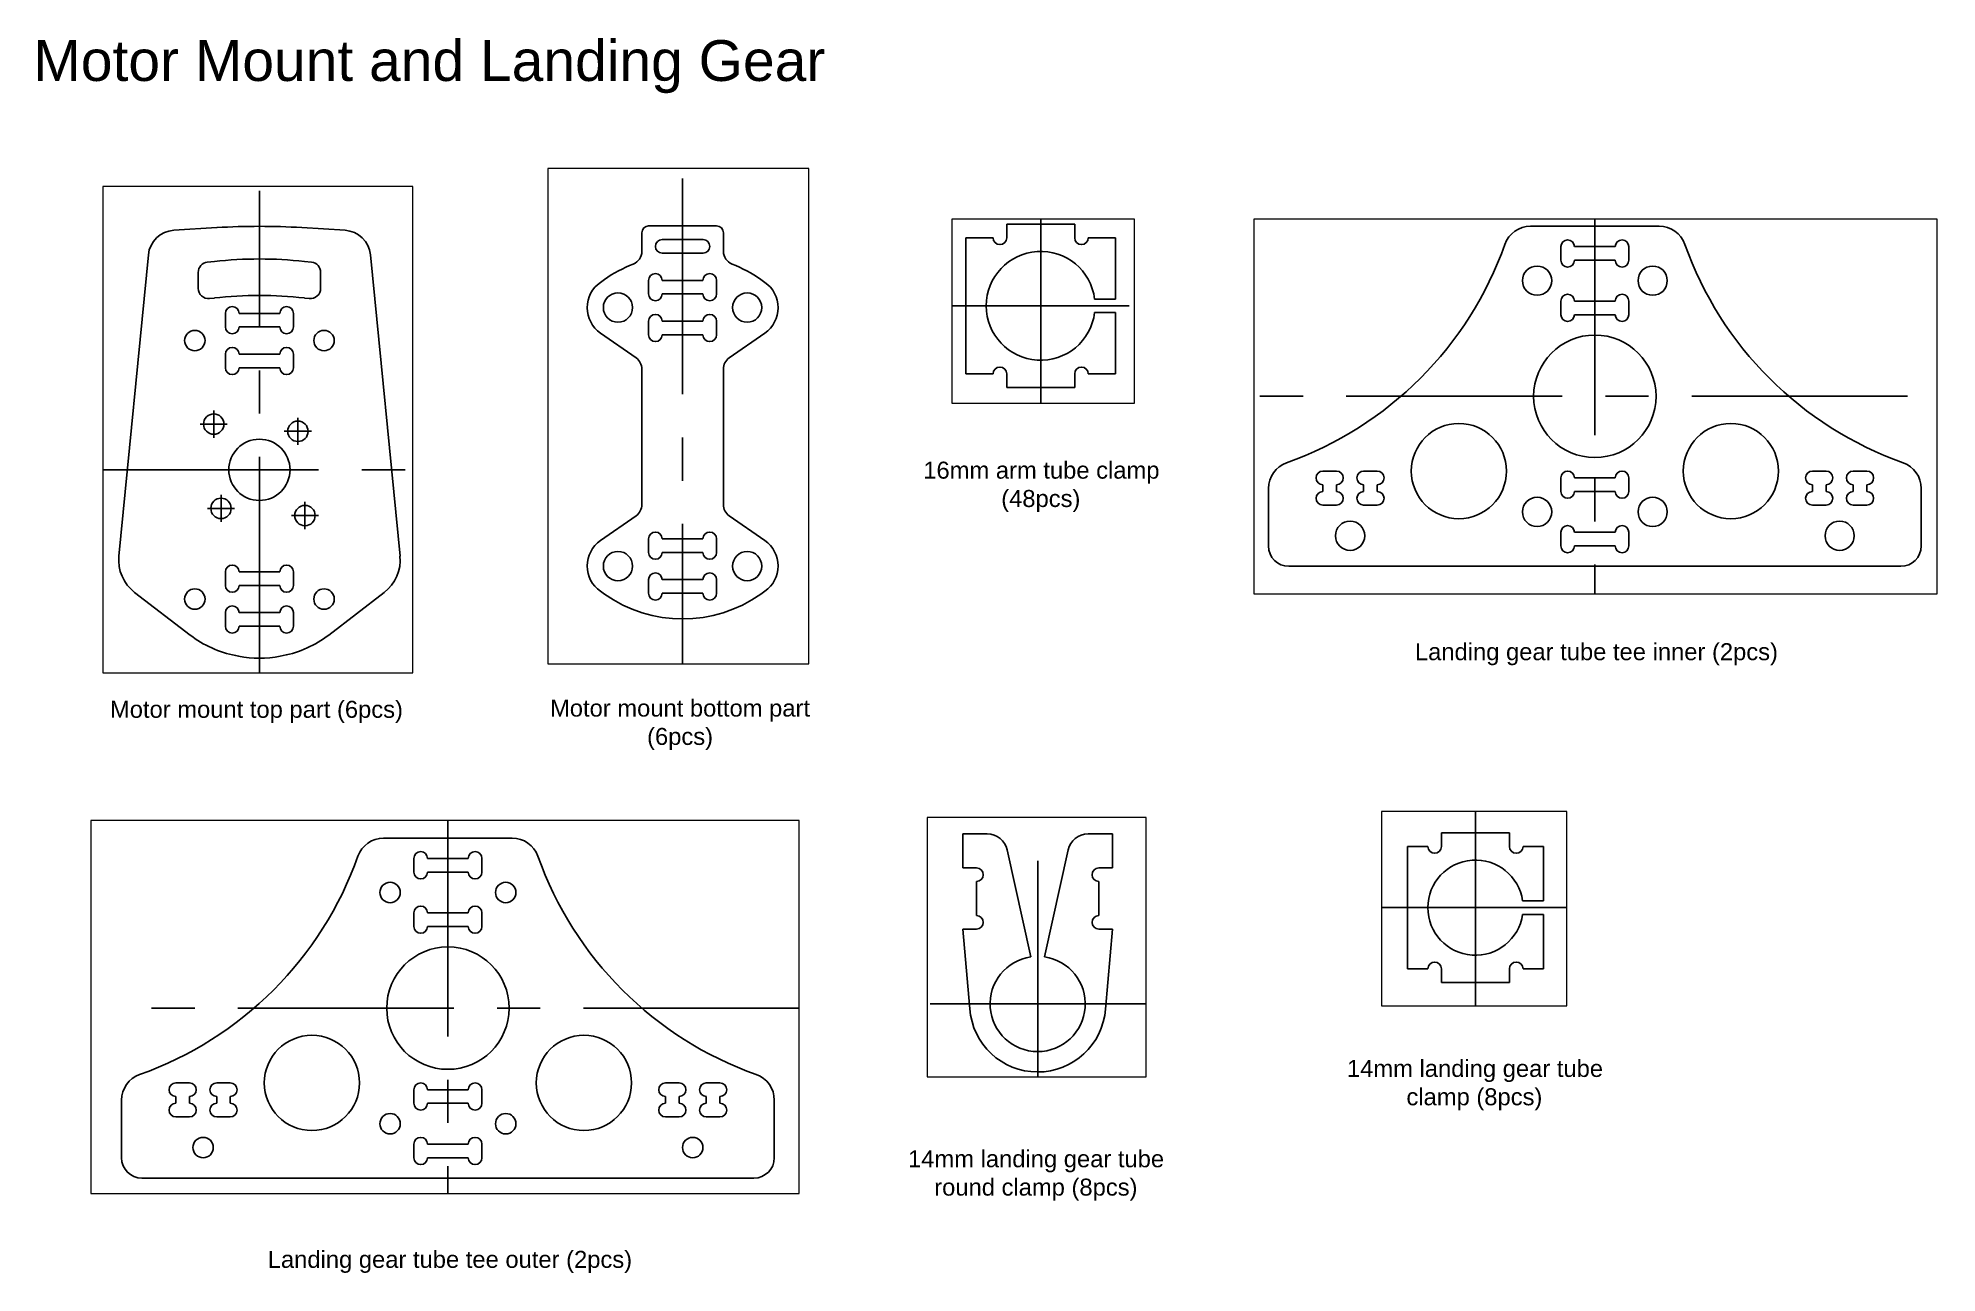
# Paper-space layout 'Motor Mount and Landing Gear' of a CAD drawing. Header units: millimetres. Extents: x 4 to 283, y 17 to 199.
# The model-space entities are those that its viewports show. They can reach past a viewport. Long polylines and large blocks are cut down to what shows.
import ezdxf

# ---------------------------------------------------------------- set-up
doc = ezdxf.new("R2010")
doc.units = ezdxf.units.MM
doc.linetypes.add('CENTER', pattern=[50.8, 31.75, -6.35, 6.35, -6.35])
doc.layers.add('Centers', color=1, linetype='CENTER', plot=False)
doc.layers.add('Viewports', color=4, linetype='Continuous', plot=False)
for name, color, linetype in [('LG - Tube Clamps', 7, 'Continuous'), ('LG - Tube Tee Inner', 7, 'Continuous'), ('LG - Tube Tee Outer', 7, 'Continuous'), ('MM - Bottom', 7, 'Continuous'), ('MM - Top', 7, 'Continuous'), ('MM - Tube Clamp', 7, 'Continuous'), ('Text', 250, 'Continuous')]:
    doc.layers.add(name, color=color, linetype=linetype)
doc.styles.add('ISO Proportional', font='isocp.shx')

# ---------------------------------------------------------------- blocks, each defined once
blk = doc.blocks.new('GFH Landing Gear Tube Clamp')
for p, q in [((-10, -9), (-10, 9)), ((-10, 9), (-7, 9)), ((-5, 11), (0, 11)), ((-5, 11), (-5, 9)), ((0, 11), (5, 11)), ((5, 11), (5, 9)), ((7, 9), (10, 9)), ((10, 9), (10, 1)), ((6.93, 1), (10, 1)), ((10, -1), (6.93, -1)), ((10, -1), (10, -9)), ((-7, -9), (-10, -9)), ((-5, -9), (-5, -11)), ((5, -11), (-5, -11)), ((5, -9), (5, -11)), ((10, -9), (7, -9))]:
    blk.add_line(p, q)
for centre, radius, start, end in [((-6, 9), 1, 180, 360), ((6, 9), 1, 180, 360), ((0, 0), 7, 8.2132, 351.7868), ((-6, -9), 1, 0, 180), ((6, -9), 1, 0, 180)]:
    blk.add_arc(centre, radius, start, end)
blk = doc.blocks.new('GFH Landing Gear Tube Clamp Bottom')
for p, q in [((-11, 20), (-11, 25)), ((-11, 25), (-7.41, 25)), ((-4.48, 22.64), (-1, 6.92)), ((4.48, 22.64), (1, 6.92)), ((7.41, 25), (11, 25)), ((11, 25), (11, 20)), ((-9, 20), (-11, 20)), ((11, 20), (9, 20)), ((-9, 13), (-9, 18)), ((9, 13), (9, 18)), ((-11, 11), (-9, 11)), ((-11, 11), (-9.98, -0.7)), ((-9, 11), (-9, 11)), ((11, 11), (9, 11)), ((9, 11), (9, 11)), ((11, 11), (9.97, -0.75))]:
    blk.add_line(p, q)
for centre, radius, start, end in [((-7.41, 22), 3, 12.4817, 90), ((7.41, 22), 3, 90, 167.5183), ((-9, 19), 1, 270, 450), ((9, 19), 1, 90, 270), ((-9, 12), 1, 270, 450), ((9, 12), 1, 90, 270), ((0, 0), 7, 98.2103, 441.7897), ((0, 0), 10, 184, 355.7087)]:
    blk.add_arc(centre, radius, start, end)
blk = doc.blocks.new('*U14')
for p, q in [((0, 0), (0, 1)), ((0, -1), (0, 0)), ((3, 1), (2, 1)), ((5, -1), (5, 1)), ((2, -1), (3, -1))]:
    blk.add_line(p, q)
for centre, start, end in [((1, 1), 0, 180), ((4, 1), 360, 180), ((1, -1), 180, 0), ((4, -1), 180, 0)]:
    blk.add_arc(centre, 1, start, end)
blk = doc.blocks.new('GFH Short Slot')
blk.add_blockref('*U14', (0, 0))
blk = doc.blocks.new('*U16')
for p, q in [((0, 0), (0, 1)), ((0, -1), (0, 0)), ((8, 1), (2, 1)), ((10, -1), (10, 1)), ((2, -1), (8, -1))]:
    blk.add_line(p, q)
for centre, start, end in [((1, 1), 0, 180), ((9, 1), 0, 180), ((1, -1), 180, 0), ((9, -1), 180, 360)]:
    blk.add_arc(centre, 1, start, end)
blk = doc.blocks.new('GFH Regular Slot')
blk.add_blockref('*U16', (-5, 0))
blk = doc.blocks.new('GFH Press Nut Hole')
blk.add_circle((0, 0), 2.15)
blk = doc.blocks.new('GFH Screw Hole')
blk.add_circle((0, 0), 1.5)
blk = doc.blocks.new('GFH Arm Tube Clamp')
for p, q in [((-5, 12), (5, 12)), ((-5, 12), (-5, 10)), ((5, 12), (5, 10)), ((-11, -10), (-11, 10)), ((-11, 10), (-7, 10)), ((7, 10), (11, 10)), ((11, 10), (11, 1)), ((7.94, 1), (11, 1)), ((11, -1), (7.94, -1)), ((11, -1), (11, -10)), ((-11, -10), (-7, -10)), ((-5, -12), (-5, -10)), ((5, -12), (5, -10)), ((7, -10), (11, -10)), ((-5, -12), (5, -12))]:
    blk.add_line(p, q)
for centre, radius, start, end in [((-6, 10), 1, 180.0594, 359.9406), ((6, 10), 1, 180.0594, 359.9584), ((0, 0), 8, 7.1808, 352.8192), ((-6, -10), 1, 360, 539.9406), ((6, -10), 1, 0, 180)]:
    blk.add_arc(centre, radius, start, end)

msp = doc.modelspace()

# ---------------------------------------------------------------- linework, layer by layer
at = {"layer": 'Centers'}
for p, q in [((0, 307), (0, 381)), ((48, 378), (48, 305)), ((86, 354), (86, 325)), ((-25, 340), (25, 340)), ((73, 340), (99, 340)), ((0, 301), (0, 236)), ((106, 301), (106, 237)), ((180, 255), (180, 300)), ((217, 286), (217, 252)), ((152, 269), (-49, 269)), ((200, 269), (160, 269)), ((200, 269), (234, 269))]:
    msp.add_line(p, q, dxfattribs=at)
at = {"layer": 'Centers', "linetype": 'CENTER'}
for p, q in [((-4.72, 346.72), (-8.72, 346.72)), ((-6.72, 348.72), (-6.72, 344.72)), ((5.66, 347.66), (5.66, 343.66)), ((7.66, 345.66), (3.66, 345.66)), ((-5.65, 336.33), (-5.65, 332.33)), ((6.7, 335.27), (6.7, 331.27)), ((-3.65, 334.33), (-7.65, 334.33)), ((8.7, 333.27), (4.7, 333.27))]:
    msp.add_line(p, q, dxfattribs=at)
at = {"layer": 'LG - Tube Tee Inner'}
for p, q in [((106, 294), (96.54, 294)), ((106, 294), (115.46, 294)), ((58, 247), (58, 255.46)), ((154, 247), (154, 255.46))]:
    msp.add_line(p, q, dxfattribs=at)
msp.add_lwpolyline([(61, 244), (106, 244), (151, 244)], dxfattribs=at)
for centre, radius in [((106, 269), 9), ((86, 258), 7), ((126, 258), 7)]:
    msp.add_circle(centre, radius, dxfattribs=at)
for centre, radius, start, end in [((96.54, 290), 4, 90, 160.4614), ((115.46, 290), 4, 19.5386, 90), ((43, 309), 52.81, 289.5386, 340.4614), ((169, 309), 52.81, 199.5386, 250.4614), ((62, 255.46), 4, 109.5386, 180), ((150, 255.46), 4, 0, 70.4614), ((61, 247), 3, 180, 270), ((151, 247), 3, 270, 360)]:
    msp.add_arc(centre, radius, start, end, dxfattribs=at)
at = {"layer": 'LG - Tube Tee Outer'}
for p, q in [((0, 294), (-9.46, 294)), ((0, 294), (9.46, 294)), ((-48, 247), (-48, 255.46)), ((48, 247), (48, 255.46))]:
    msp.add_line(p, q, dxfattribs=at)
msp.add_lwpolyline([(-45, 244), (0, 244), (45, 244)], dxfattribs=at)
for centre, radius in [((0, 269), 9), ((-20, 258), 7), ((20, 258), 7)]:
    msp.add_circle(centre, radius, dxfattribs=at)
for centre, radius, start, end in [((-9.46, 290), 4, 90, 160.4614), ((9.46, 290), 4, 19.5386, 90), ((-63, 309), 52.81, 289.5386, 340.4614), ((63, 309), 52.81, 199.5386, 250.4614), ((-44, 255.46), 4, 109.5386, 180), ((44, 255.46), 4, 0, 70.4614), ((-45, 247), 3, 180, 270), ((45, 247), 3, 270, 360)]:
    msp.add_arc(centre, radius, start, end, dxfattribs=at)
at = {"layer": 'MM - Bottom'}
for p, q in [((42, 370), (42, 367.27)), ((43, 371), (53, 371)), ((45, 369), (51, 369)), ((54, 370), (54, 367.27)), ((44, 368), (44, 368)), ((51, 367), (45, 367)), ((52, 368), (52, 368)), ((36.51, 363.14), (35.9, 362.71)), ((59.49, 363.14), (60.1, 362.71)), ((41.15, 351.6), (35.9, 355.26)), ((54.85, 351.6), (60.1, 355.26)), ((42, 349.96), (42, 330.04)), ((54, 349.96), (54, 330.04)), ((41.15, 328.4), (35.9, 324.74)), ((54.85, 328.4), (60.1, 324.74)), ((36.51, 316.86), (35.9, 317.29)), ((59.49, 316.86), (60.1, 317.29))]:
    msp.add_line(p, q, dxfattribs=at)
for centre, radius, start, end in [((43, 370), 1, 90, 180), ((45, 368), 1, 90, 180), ((51, 368), 1, 0, 90), ((53, 370), 1, 0, 90), ((40, 367.27), 2, 291.3237, 360), ((45, 368), 1, 180, 270), ((51, 368), 1, 270, 0), ((56, 367.27), 2, 180, 248.6763), ((48, 346.77), 20, 111.3237, 125.0775), ((48, 346.77), 20, 54.9225, 68.6763), ((38.51, 358.99), 4.55, 125.0775, 235.0456), ((57.49, 358.99), 4.55, 304.9544, 414.9225), ((40, 349.96), 2, 0, 55.0456), ((56, 349.96), 2, 124.9544, 180), ((40, 330.04), 2, 304.9544, 360), ((56, 330.04), 2, 180, 235.0456), ((38.51, 321.01), 4.55, 124.9544, 234.9225), ((57.49, 321.01), 4.55, 305.0775, 415.0456), ((48, 333.23), 20, 234.9225, 305.0775)]:
    msp.add_arc(centre, radius, start, end, dxfattribs=at)
at = {"layer": 'MM - Top'}
for p, q in [((-6.24, 375.61), (-12.6, 375.21)), ((6.24, 375.61), (12.6, 375.21)), ((-16.33, 371.61), (-20.68, 327.31)), ((16.33, 371.61), (20.68, 327.31)), ((-9, 369.03), (-9, 366.68)), ((-7.67, 370.52), (-6.63, 370.63)), ((6.63, 370.63), (7.67, 370.52)), ((9, 366.68), (9, 369.03)), ((-7.33, 365.19), (-6.63, 365.26)), ((6.63, 365.26), (7.33, 365.19)), ((-18.36, 321.97), (-10.19, 315.7)), ((18.36, 321.97), (10.19, 315.7)), ((-3.5, 312.68), (-3.05, 312.59)), ((3.5, 312.68), (3.05, 312.59))]:
    msp.add_line(p, q, dxfattribs=at)
msp.add_circle((0, 340), 4.5, dxfattribs=at)
for centre, radius, start, end in [((-12.35, 371.22), 4, 93.5763, 174.4007), ((0, 275.8), 100, 86.4237, 93.5763), ((12.35, 371.22), 4, 5.5993, 86.4237), ((-7.5, 369.03), 1.5, 96.3402, 180), ((0, 311), 60, 83.6598, 96.3402), ((7.5, 369.03), 1.5, 360, 443.6598), ((-7.5, 366.68), 1.5, 180, 276.3402), ((7.5, 366.68), 1.5, 263.6598, 360), ((0, 305.63), 60, 83.6598, 96.3402), ((-14.7, 326.73), 6, 174.4007, 232.4716), ((14.7, 326.73), 6, 307.5284, 365.5993), ((-0.44, 328.39), 16, 232.4716, 258.9965), ((0.44, 328.39), 16, 281.0035, 307.5284), ((0, 328.3), 16, 258.9965, 281.0035)]:
    msp.add_arc(centre, radius, start, end, dxfattribs=at)

# ---------------------------------------------------------------- block references
at = {"layer": 'LG - Tube Clamps'}
for name, p in [('GFH Landing Gear Tube Clamp Bottom', (180, 269)), ('GFH Landing Gear Tube Clamp', (217, 269))]:
    msp.add_blockref(name, p, dxfattribs=at)
at = {"layer": 'LG - Tube Tee Inner'}
for name, p in [('GFH Regular Slot', (106, 290)), ('GFH Press Nut Hole', (97.5, 286)), ('GFH Press Nut Hole', (114.5, 286)), ('GFH Regular Slot', (106, 256)), ('GFH Press Nut Hole', (97.5, 252)), ('GFH Press Nut Hole', (114.5, 252)), ('GFH Press Nut Hole', (70, 248.5)), ('GFH Press Nut Hole', (142, 248.5))]:
    msp.add_blockref(name, p, dxfattribs=at)
at = {"layer": 'LG - Tube Tee Inner', "xscale": -1}
for name, p, rotation in [('GFH Regular Slot', (106, 282), 180), ('GFH Short Slot', (67, 253), 270), ('GFH Short Slot', (145, 253), 270), ('GFH Regular Slot', (106, 248), 180)]:
    msp.add_blockref(name, p, dxfattribs=dict(at, rotation=rotation))
at = {"layer": 'LG - Tube Tee Inner', "rotation": 90}
for p in [(73, 253), (139, 253)]:
    msp.add_blockref('GFH Short Slot', p, dxfattribs=at)
at = {"layer": 'LG - Tube Tee Outer'}
for name, p in [('GFH Regular Slot', (0, 290)), ('GFH Screw Hole', (-8.5, 286)), ('GFH Screw Hole', (8.5, 286)), ('GFH Regular Slot', (0, 256)), ('GFH Screw Hole', (-8.5, 252)), ('GFH Screw Hole', (8.5, 252)), ('GFH Screw Hole', (-36, 248.5)), ('GFH Screw Hole', (36, 248.5))]:
    msp.add_blockref(name, p, dxfattribs=at)
at = {"layer": 'LG - Tube Tee Outer', "xscale": -1}
for name, p, rotation in [('GFH Regular Slot', (0, 282), 180), ('GFH Short Slot', (-39, 253), 270), ('GFH Short Slot', (39, 253), 270), ('GFH Regular Slot', (0, 248), 180)]:
    msp.add_blockref(name, p, dxfattribs=dict(at, rotation=rotation))
at = {"layer": 'LG - Tube Tee Outer', "rotation": 90}
for p in [(-33, 253), (33, 253)]:
    msp.add_blockref('GFH Short Slot', p, dxfattribs=at)
at = {"layer": 'MM - Bottom'}
for name, p in [('GFH Regular Slot', (47.99, 362)), ('GFH Regular Slot', (47.99, 324)), ('GFH Press Nut Hole', (38.49, 321)), ('GFH Press Nut Hole', (57.49, 321))]:
    msp.add_blockref(name, p, dxfattribs=at)
at = {"layer": 'MM - Bottom', "xscale": -1, "rotation": 180}
for name, p in [('GFH Press Nut Hole', (38.49, 359)), ('GFH Press Nut Hole', (57.49, 359)), ('GFH Regular Slot', (47.99, 356)), ('GFH Regular Slot', (47.99, 318))]:
    msp.add_blockref(name, p, dxfattribs=at)
at = {"layer": 'MM - Top', "xscale": -1, "rotation": 180}
for p in [(0, 362), (0, 318)]:
    msp.add_blockref('GFH Regular Slot', p, dxfattribs=at)
at = {"layer": 'MM - Top'}
for name, p in [('GFH Screw Hole', (-9.5, 359)), ('GFH Screw Hole', (9.5, 359)), ('GFH Regular Slot', (0, 356)), ('GFH Screw Hole', (-6.72, 346.72)), ('GFH Screw Hole', (5.66, 345.66)), ('GFH Screw Hole', (-5.65, 334.33)), ('GFH Screw Hole', (6.7, 333.27)), ('GFH Regular Slot', (0, 324)), ('GFH Screw Hole', (-9.5, 321)), ('GFH Screw Hole', (9.5, 321))]:
    msp.add_blockref(name, p, dxfattribs=at)
at = {"layer": 'MM - Tube Clamp'}
msp.add_blockref('GFH Arm Tube Clamp', (86, 340), dxfattribs=at)

psp = doc.layouts.new('Motor Mount and Landing Gear')

# ---------------------------------------------------------------- texts
at = {"layer": 'Text', "attachment_point": 1, "style": 'ISO Proportional'}
for s, width, heights, insert, char_height in [('{\\fArial|b0|i0|c0|p0;Motor Mount and Landing Gear}', 119.6335, [8.54], (2.84, 198.55), 6), ('\\pi2.0868;{\\fArial|b0|i0|c0|p0;16mm arm tube clamp \\P\\pi13.547;(48pcs)}', 38.3142, [0], (131.63, 136.58), 2.5), ('\\pi23.368;{\\fArial|b0|i0|c0|p0;Landing gear tube tee inner (2pcs)}', 99.5668, [0], (182.65, 109.89), 2.5), ('{\\fArial|b0|i0|c0|p0;Motor mount top part (6pcs)}', 46.223, [0], (14.11, 101.42), 2.5), ('\\pi0.2451;{\\fArial|b0|i0|c0|p0;Motor mount bottom part \\P\\pi14.519;(6pcs)}', 38.3142, [0], (78.58, 101.6), 2.5), ('\\pi0.60321;{\\fArial|b0|i0|c0|p0;14mm landing gear tube \\P\\pi9.3515;clamp (8pcs)}', 38.3142, [0], (195.42, 48.62), 2.5), ('\\pi0.60321;{\\fArial|b0|i0|c0|p0;14mm landing gear tube \\P\\pi4.4572;round clamp (8pcs)}', 38.3142, [0], (130.87, 35.34), 2.5), ('\\pi23.283;{\\fArial|b0|i0|c0|p0;Landing gear tube tee outer (2pcs)}', 99.5668, [0], (14.03, 20.55), 2.5)]:
    psp.add_mtext_dynamic_manual_height_columns(s, width=width, gutter_width=12.5, heights=heights, dxfattribs=dict(at, insert=insert, char_height=char_height))

# ---------------------------------------------------------------- viewports
at = {"layer": 'Viewports', "view_target_point": (375.5, 137.5)}
for center, size, view_center_point, view_height, status in [((97.7, 143.27), (38.4, 72.837), (-328.13, 205.54), 72.837, 3), ((151.36, 158.69), (26.86, 27.053), (-289.12, 201.7), 27.053, 4), ((232.57, 144.7), (100.46, 55.0946), (-269.41, 130.01), 55.0946, 6), ((63.38, 56.39), (104.2, 54.8205), (-375.93, 131.65), 54.8205, 5), ((150.4, 65.21), (32.19, 38.145), (-195.64, 139.86), 38.145, 7), ((214.72, 70.87), (27.28, 28.557), (-158.7, 131.36), 28.557, 8)]:
    psp.add_viewport(center=center, size=size, view_center_point=view_center_point, view_height=view_height, status=status, dxfattribs=at)
at = {"layer": 'Viewports'}
psp.add_viewport(center=(35.85, 141.28), size=(45.6, 71.472), view_center_point=(-0.24, 345.9), view_height=71.472, dxfattribs=at)

doc.saveas('drawing.dxf')
